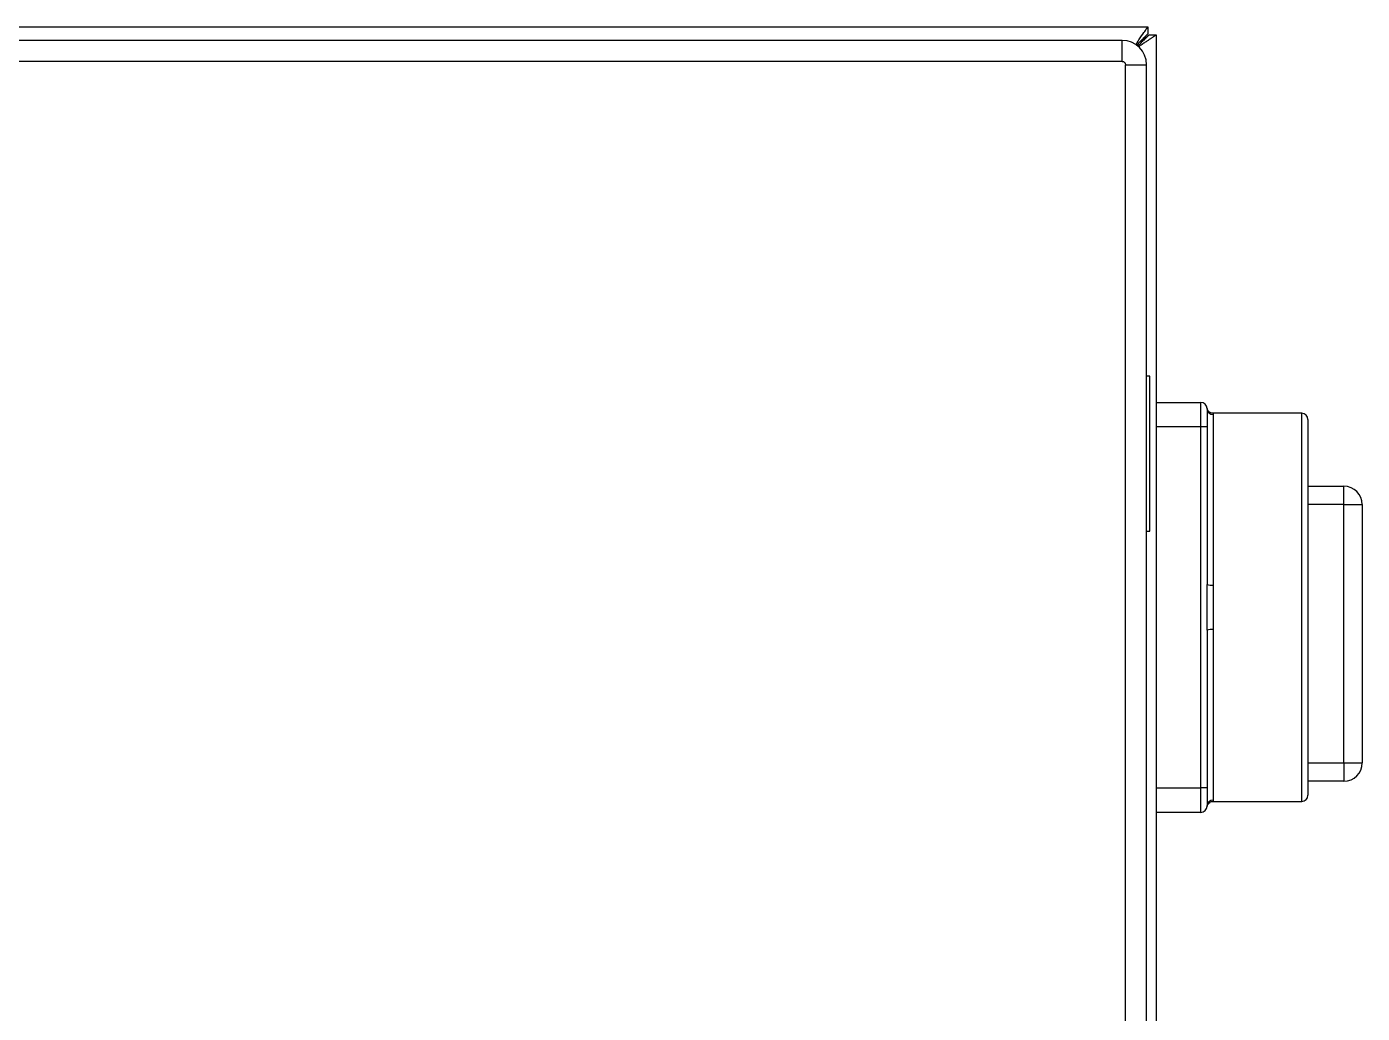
# Model space of a CAD drawing. Header units: millimetres. Extents: x 0 to 279, y 0 to 216.
# Drawn here: x 140.93 to 184.64, y 108.16 to 140.44 of the extents above; entities that cross this region are included whole.
import ezdxf

# ---------------------------------------------------------------- set-up
doc = ezdxf.new("R2010")
doc.units = ezdxf.units.MM

msp = doc.modelspace()

# ---------------------------------------------------------------- linework, layer by layer
at = {"color": 7, "linetype": 'Continuous', "lineweight": 25}
for p, q in [((103.092, 140.438), (177.621, 140.438)), ((177.621, 140.438), (177.621, 140.205)), ((176.777, 139.991), (97.922, 139.991)), ((176.777, 139.305), (176.777, 139.991)), ((177.657, 140.169), (177.89, 140.169)), ((177.89, 140.169), (177.89, 39.108)), ((176.777, 139.305), (97.922, 139.305)), ((176.778, 139.362), (176.777, 139.361)), ((176.778, 139.305), (176.777, 139.305)), ((176.89, 139.193), (176.89, 139.194)), ((176.89, 40.083), (176.89, 139.193)), ((176.89, 139.193), (177.575, 139.193)), ((177.575, 129.036), (177.575, 139.193)), ((177.574, 124.005), (177.574, 128.932)), ((177.68, 129.008), (177.589, 129.008)), ((177.68, 123.928), (177.68, 129.008)), ((177.89, 128.146), (179.357, 128.146)), ((179.357, 127.346), (179.357, 128.146)), ((179.557, 127.946), (179.557, 127.346)), ((182.659, 127.788), (179.755, 127.788)), ((179.757, 127.747), (179.757, 122.163)), ((179.357, 127.346), (177.89, 127.346)), ((179.357, 115.531), (179.357, 127.346)), ((179.557, 127.346), (179.357, 127.346)), ((179.557, 127.346), (179.557, 122.186)), ((182.859, 127.588), (182.859, 115.288)), ((182.859, 125.401), (184.037, 125.401)), ((184.037, 124.801), (184.037, 125.401)), ((184.037, 116.349), (184.037, 124.801)), ((184.037, 124.801), (184.637, 124.801)), ((184.637, 124.801), (184.637, 116.349)), ((177.575, 55.376), (177.575, 123.901)), ((177.588, 123.928), (177.68, 123.928)), ((179.557, 120.691), (179.557, 115.531)), ((179.757, 120.714), (179.757, 115.13)), ((184.037, 116.349), (184.037, 115.749)), ((184.037, 116.349), (184.637, 116.349)), ((177.89, 115.531), (179.357, 115.531)), ((179.357, 114.731), (179.357, 115.531)), ((179.557, 115.531), (179.357, 115.531)), ((179.557, 115.531), (179.557, 114.931)), ((184.037, 115.749), (182.859, 115.749)), ((179.755, 115.088), (182.659, 115.088)), ((179.357, 114.731), (177.89, 114.731))]:
    msp.add_line(p, q, dxfattribs=at)
at = {"color": 8, "linetype": 'Continuous', "lineweight": 25}
for p, q in [((177.398, 139.946), (177.362, 139.946)), ((177.398, 139.91), (177.398, 139.946)), ((176.777, 139.722), (176.778, 139.722)), ((177.174, 139.194), (177.174, 139.193)), ((182.659, 115.088), (182.659, 127.788)), ((184.037, 124.801), (182.859, 124.801)), ((182.859, 116.349), (184.037, 116.349)), ((179.757, 115.13), (179.755, 115.091))]:
    msp.add_line(p, q, dxfattribs=at)
at = {"color": 7, "linetype": 'Continuous', "lineweight": 25}
for centre, radius, start, end in [((176.778, 139.194), 0.798, 0, 90), ((179.357, 127.946), 0.2, 0, 90), ((179.757, 127.946), 0.199, 180.1884, 270.1872), ((182.659, 127.588), 0.2, 360, 90), ((184.037, 124.801), 0.6, 0, 90), ((179.708, 122.618), 0.458, 250.7907, 276.1872), ((179.708, 120.258), 0.458, 83.8128, 109.2093), ((184.037, 116.349), 0.6, 270, 0), ((179.757, 114.93), 0.199, 89.8128, 179.8116), ((182.659, 115.288), 0.2, 270, 0), ((179.357, 114.931), 0.2, 270, 0)]:
    msp.add_arc(centre, radius, start, end, dxfattribs=at)
for points, knots in [([(177.218, 139.84), (177.255, 139.896), (177.356, 140.046), (177.485, 140.237), (177.583, 140.383), (177.618, 140.434), (177.62, 140.438), (177.621, 140.438)], [0, 0, 0, 0, 0.183882, 0.497221, 0.714748, 0.933364, 1, 1, 1, 1]), ([(176.778, 139.305), (176.778, 139.351), (176.778, 139.474), (176.778, 139.664), (176.778, 139.841), (176.778, 139.966), (176.778, 139.983), (176.778, 139.991)], [0, 0, 0, 0, 0.128547, 0.343267, 0.557987, 0.772707, 1, 1, 1, 1]), ([(177.241, 139.825), (177.28, 139.864), (177.371, 139.955), (177.487, 140.071), (177.573, 140.157), (177.615, 140.199), (177.619, 140.203), (177.621, 140.205)], [0, 0, 0, 0, 0.215442, 0.500626, 0.711591, 0.879582, 1, 1, 1, 1]), ([(177.657, 140.169), (177.657, 140.168), (177.656, 140.168), (177.652, 140.164), (177.642, 140.154), (177.626, 140.138), (177.609, 140.121), (177.593, 140.105), (177.574, 140.086), (177.549, 140.061), (177.512, 140.024), (177.469, 139.981), (177.431, 139.943), (177.4, 139.912), (177.368, 139.88), (177.335, 139.847), (177.307, 139.819), (177.292, 139.804), (177.285, 139.797)], [0, 0, 0, 0, 0.0413804, 0.083117, 0.1619681, 0.2424401, 0.2925782, 0.3431066, 0.39472, 0.4466491, 0.5369075, 0.6550169, 0.7260555, 0.7726187, 0.8429654, 0.9136, 0.9611, 1, 1, 1, 1]), ([(177.89, 140.169), (177.889, 140.168), (177.887, 140.166), (177.875, 140.158), (177.863, 140.15), (177.847, 140.139), (177.828, 140.127), (177.806, 140.112), (177.781, 140.095), (177.753, 140.076), (177.721, 140.055), (177.686, 140.031), (177.647, 140.005), (177.606, 139.977), (177.561, 139.947), (177.511, 139.913), (177.457, 139.877), (177.402, 139.839), (177.353, 139.807), (177.323, 139.787), (177.313, 139.779)], [0, 0, 0, 0, 0.09409, 0.141169, 0.188576, 0.236469, 0.285012, 0.333326, 0.3822, 0.431347, 0.481032, 0.535887, 0.591045, 0.647084, 0.703399, 0.767748, 0.832564, 0.897972, 0.963833, 1, 1, 1, 1]), ([(177.398, 139.946), (177.406, 139.953), (177.422, 139.967), (177.447, 139.988), (177.472, 140.009), (177.495, 140.029), (177.517, 140.048), (177.537, 140.066), (177.558, 140.083), (177.575, 140.098), (177.59, 140.111), (177.603, 140.122), (177.615, 140.132), (177.625, 140.141), (177.633, 140.148), (177.64, 140.154), (177.646, 140.159), (177.65, 140.163), (177.653, 140.166), (177.655, 140.167), (177.656, 140.168), (177.657, 140.169), (177.657, 140.169)], [0, 0, 0, 0, 0.068344, 0.137047, 0.206908, 0.277188, 0.339042, 0.401241, 0.464636, 0.528506, 0.575735, 0.623221, 0.671606, 0.720351, 0.758934, 0.797748, 0.837349, 0.877253, 0.907538, 0.937976, 0.968902, 1, 1, 1, 1]), ([(176.778, 139.305), (176.792, 139.304), (176.814, 139.302), (176.84, 139.288), (176.857, 139.273), (176.872, 139.255), (176.886, 139.229), (176.888, 139.208), (176.89, 139.194)], [0, 0, 0, 0, 0.239443, 0.370028, 0.5, 0.630585, 0.760557, 1, 1, 1, 1]), ([(176.89, 139.194), (176.936, 139.194), (177.058, 139.194), (177.249, 139.194), (177.426, 139.194), (177.55, 139.194), (177.567, 139.194), (177.575, 139.194)], [0, 0, 0, 0, 0.1285474, 0.3432672, 0.557987, 0.7727068, 1, 1, 1, 1]), ([(177.574, 128.932), (177.574, 128.949), (177.575, 128.983), (177.575, 129.017), (177.575, 129.033), (177.575, 129.036)], [0, 0, 0, 0, 0.450828, 0.901681, 1, 1, 1, 1]), ([(179.754, 127.789), (179.752, 127.789), (179.728, 127.785), (179.685, 127.799), (179.637, 127.824), (179.603, 127.856), (179.581, 127.887), (179.569, 127.914), (179.563, 127.933), (179.56, 127.942), (179.559, 127.948), (179.558, 127.953), (179.557, 127.959), (179.557, 127.96), (179.557, 127.961)], [0, 0, 0, 0, 0.016191, 0.173213, 0.300318, 0.407725, 0.497501, 0.568878, 0.616733, 0.643089, 0.66793, 0.705377, 0.782931, 1, 1, 1, 1]), ([(177.575, 123.901), (177.575, 123.915), (177.575, 123.942), (177.574, 123.98), (177.574, 124.001), (177.574, 124.005)], [0, 0, 0, 0, 0.4498377, 0.8996061, 1, 1, 1, 1]), ([(179.557, 120.691), (179.557, 120.922), (179.555, 121.421), (179.557, 121.919), (179.557, 122.186)], [0, 0, 0, 0, 0.464709, 1, 1, 1, 1]), ([(179.757, 122.163), (179.756, 121.904), (179.754, 121.421), (179.756, 120.938), (179.757, 120.714)], [0, 0, 0, 0, 0.5352049, 1, 1, 1, 1]), ([(179.557, 114.916), (179.557, 114.916), (179.557, 114.916), (179.559, 114.929), (179.561, 114.939), (179.567, 114.96), (179.584, 114.996), (179.619, 115.04), (179.674, 115.074), (179.723, 115.091), (179.751, 115.087), (179.755, 115.086)], [0, 0, 0, 0, 0.301317, 0.358119, 0.38611, 0.421302, 0.524886, 0.653125, 0.809785, 0.972042, 1, 1, 1, 1])]:
    msp.add_open_spline(points, degree=3, knots=knots, dxfattribs=at)
at = {"color": 8, "linetype": 'Continuous', "lineweight": 25}
msp.add_open_spline([(179.755, 127.785), (179.755, 127.786), (179.754, 127.8), (179.756, 127.773), (179.757, 127.747)], degree=3, knots=[0, 0, 0, 0, 0.07041, 1, 1, 1, 1], dxfattribs=at)

doc.saveas('drawing.dxf')
